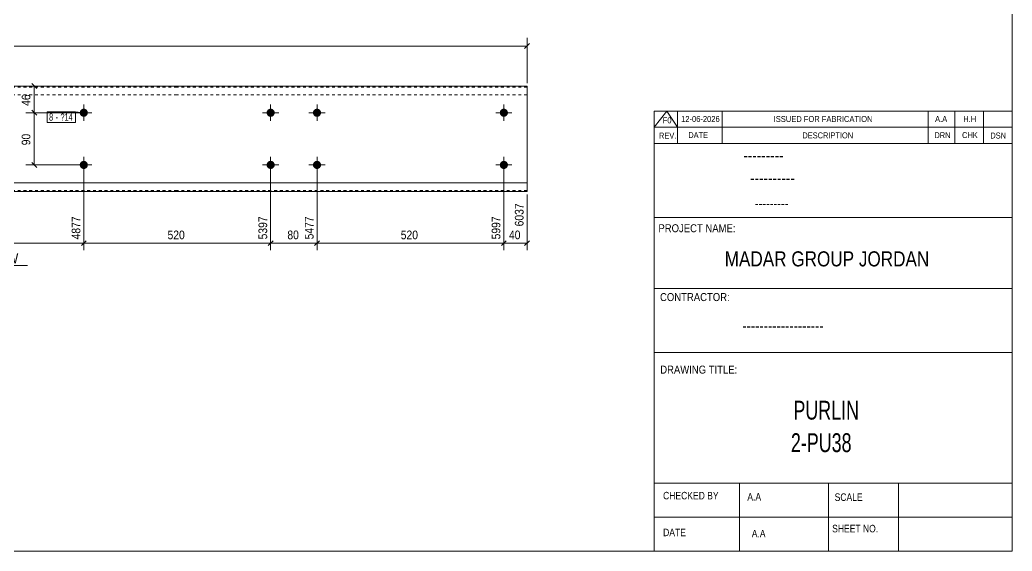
# Model space of a CAD drawing. Header units: millimetres. Extents: x 2 to 579, y 1 to 405.
# Drawn here: x 236.5 to 579, y 5 to 188.3 of the extents above; entities that cross this region are included whole.
import ezdxf

# ---------------------------------------------------------------- set-up
doc = ezdxf.new("R2010")
doc.units = ezdxf.units.MM
doc.linetypes.add('XKITLINE00', pattern=[0])
doc.linetypes.add('XKITLINE01', pattern=[4, 1, -1, 1, -1])
for name, color, linetype, lineweight in [('Bolt', 3, 'Continuous', 0), ('BoltMark', 7, 'Continuous', 0), ('Dimensions', 7, 'Continuous', 0), ('DrawingSheet', 5, 'Continuous', 0), ('OtherObjectType', 7, 'Continuous', 0), ('Part', 2, 'Continuous', 0)]:
    doc.layers.add(name, color=color, linetype=linetype, lineweight=lineweight)
doc.styles.add('@ARIAL_UNICODE_MS_BOLD', font='ARIAL.TTF')
doc.styles.add('ARIAL', font='ARIAL.TTF')
doc.styles.add('ARIAL_NARROW', font='ARIALN.TTF')
doc.styles.add('COMIC_SANS_MS_BOLD', font='COMICBD.TTF')
doc.styles.add('SWIS721_EX_BT', font='ARIAL.TTF')
doc.styles.add('SWISSE', font='ARIAL.TTF')

# ---------------------------------------------------------------- blocks, each defined once
blk = doc.blocks.new('*A4')
at = {"layer": 'Bolt'}
for points in [[(324.49, 156.2), (324.48, 156.17), (324.48, 156.13), (324.48, 156.1), (324.48, 156.06), (324.47, 156.03), (324.47, 156), (324.46, 155.96), (324.45, 155.93), (324.44, 155.9), (324.44, 155.86), (324.43, 155.83), (324.42, 155.8), (324.4, 155.76), (324.39, 155.73), (324.38, 155.7), (324.37, 155.67), (324.35, 155.64), (324.34, 155.61), (324.32, 155.58), (324.3, 155.55), (324.29, 155.52), (324.27, 155.49), (324.25, 155.46), (324.23, 155.43), (324.21, 155.4), (324.19, 155.37), (324.17, 155.35), (324.15, 155.32), (324.12, 155.3), (324.1, 155.27), (324.08, 155.25), (324.05, 155.22), (324.03, 155.2), (324, 155.18), (323.97, 155.15), (323.95, 155.13), (323.92, 155.11), (323.89, 155.09), (323.86, 155.07), (323.84, 155.05), (323.81, 155.03), (323.78, 155.02), (323.75, 155), (323.72, 154.99), (323.68, 154.97), (323.65, 154.96), (323.62, 154.94), (323.59, 154.93), (323.56, 154.92), (323.53, 154.91), (323.49, 154.9), (323.46, 154.89), (323.43, 154.88), (323.39, 154.87), (323.36, 154.86), (323.33, 154.86), (323.29, 154.85), (323.26, 154.85), (323.22, 154.84), (323.19, 154.84), (323.15, 154.84), (323.12, 154.84), (323.09, 154.84), (323.05, 154.84), (323.02, 154.84), (322.98, 154.84), (322.95, 154.84), (322.91, 154.85), (322.88, 154.85), (322.85, 154.86), (322.81, 154.86), (322.78, 154.87), (322.75, 154.88), (322.71, 154.89), (322.68, 154.9), (322.65, 154.91), (322.61, 154.92), (322.58, 154.93), (322.55, 154.94), (322.52, 154.96), (322.49, 154.97), (322.46, 154.99), (322.43, 155), (322.4, 155.02), (322.37, 155.03), (322.34, 155.05), (322.31, 155.07), (322.28, 155.09), (322.25, 155.11), (322.22, 155.13), (322.2, 155.15), (322.17, 155.18), (322.15, 155.2), (322.12, 155.22), (322.1, 155.25), (322.07, 155.27), (322.05, 155.3), (322.03, 155.32), (322, 155.35), (321.98, 155.37), (321.96, 155.4), (321.94, 155.43), (321.92, 155.46), (321.9, 155.49), (321.89, 155.52), (321.87, 155.55), (321.85, 155.58), (321.84, 155.61), (321.82, 155.64), (321.81, 155.67), (321.79, 155.7), (321.78, 155.73), (321.77, 155.76), (321.76, 155.8), (321.75, 155.83), (321.74, 155.86), (321.73, 155.9), (321.72, 155.93), (321.71, 155.96), (321.71, 156), (321.7, 156.03), (321.7, 156.06), (321.69, 156.1), (321.69, 156.13), (321.69, 156.17), (321.69, 156.2), (321.69, 156.24), (321.69, 156.27), (321.69, 156.3), (321.69, 156.34), (321.69, 156.37), (321.7, 156.41), (321.7, 156.44), (321.71, 156.48), (321.71, 156.51), (321.72, 156.54), (321.73, 156.58), (321.74, 156.61), (321.75, 156.64), (321.76, 156.67), (321.77, 156.71), (321.78, 156.74), (321.79, 156.77), (321.81, 156.8), (321.82, 156.83), (321.84, 156.87), (321.85, 156.9), (321.87, 156.93), (321.89, 156.96), (321.9, 156.98), (321.92, 157.01), (321.94, 157.04), (321.96, 157.07), (321.98, 157.1), (322, 157.12), (322.03, 157.15), (322.05, 157.18), (322.07, 157.2), (322.1, 157.23), (322.12, 157.25), (322.15, 157.27), (322.17, 157.3), (322.2, 157.32), (322.22, 157.34), (322.25, 157.36), (322.28, 157.38), (322.31, 157.4), (322.34, 157.42), (322.37, 157.44), (322.4, 157.45), (322.43, 157.47), (322.46, 157.49), (322.49, 157.5), (322.52, 157.52), (322.55, 157.53), (322.58, 157.54), (322.61, 157.55), (322.65, 157.57), (322.68, 157.58), (322.71, 157.59), (322.75, 157.59), (322.78, 157.6), (322.81, 157.61), (322.85, 157.62), (322.88, 157.62), (322.91, 157.63), (322.95, 157.63), (322.98, 157.63), (323.02, 157.63), (323.05, 157.64), (323.09, 157.64), (323.12, 157.64), (323.15, 157.63), (323.19, 157.63), (323.22, 157.63), (323.26, 157.63), (323.29, 157.62), (323.33, 157.62), (323.36, 157.61), (323.39, 157.6), (323.43, 157.59), (323.46, 157.59), (323.49, 157.58), (323.53, 157.57), (323.56, 157.55), (323.59, 157.54), (323.62, 157.53), (323.65, 157.52), (323.68, 157.5), (323.72, 157.49), (323.75, 157.47), (323.78, 157.45), (323.81, 157.44), (323.84, 157.42), (323.86, 157.4), (323.89, 157.38), (323.92, 157.36), (323.95, 157.34), (323.97, 157.32), (324, 157.3), (324.03, 157.27), (324.05, 157.25), (324.08, 157.23), (324.1, 157.2), (324.12, 157.18), (324.15, 157.15), (324.17, 157.12), (324.19, 157.1), (324.21, 157.07), (324.23, 157.04), (324.25, 157.01), (324.27, 156.98), (324.29, 156.96), (324.3, 156.93), (324.32, 156.9), (324.34, 156.87), (324.35, 156.83), (324.37, 156.8), (324.38, 156.77), (324.39, 156.74), (324.4, 156.71), (324.42, 156.67), (324.43, 156.64), (324.44, 156.61), (324.44, 156.58), (324.45, 156.54), (324.46, 156.51), (324.47, 156.48), (324.47, 156.44), (324.48, 156.41), (324.48, 156.37), (324.48, 156.34), (324.48, 156.3), (324.49, 156.27), (324.49, 156.24)], [(340.49, 156.2), (340.48, 156.17), (340.48, 156.13), (340.48, 156.1), (340.48, 156.06), (340.47, 156.03), (340.47, 156), (340.46, 155.96), (340.45, 155.93), (340.44, 155.9), (340.44, 155.86), (340.43, 155.83), (340.42, 155.8), (340.4, 155.76), (340.39, 155.73), (340.38, 155.7), (340.37, 155.67), (340.35, 155.64), (340.34, 155.61), (340.32, 155.58), (340.3, 155.55), (340.29, 155.52), (340.27, 155.49), (340.25, 155.46), (340.23, 155.43), (340.21, 155.4), (340.19, 155.37), (340.17, 155.35), (340.15, 155.32), (340.12, 155.3), (340.1, 155.27), (340.08, 155.25), (340.05, 155.22), (340.03, 155.2), (340, 155.18), (339.97, 155.15), (339.95, 155.13), (339.92, 155.11), (339.89, 155.09), (339.86, 155.07), (339.84, 155.05), (339.81, 155.03), (339.78, 155.02), (339.75, 155), (339.72, 154.99), (339.68, 154.97), (339.65, 154.96), (339.62, 154.94), (339.59, 154.93), (339.56, 154.92), (339.53, 154.91), (339.49, 154.9), (339.46, 154.89), (339.43, 154.88), (339.39, 154.87), (339.36, 154.86), (339.33, 154.86), (339.29, 154.85), (339.26, 154.85), (339.22, 154.84), (339.19, 154.84), (339.15, 154.84), (339.12, 154.84), (339.09, 154.84), (339.05, 154.84), (339.02, 154.84), (338.98, 154.84), (338.95, 154.84), (338.91, 154.85), (338.88, 154.85), (338.85, 154.86), (338.81, 154.86), (338.78, 154.87), (338.75, 154.88), (338.71, 154.89), (338.68, 154.9), (338.65, 154.91), (338.61, 154.92), (338.58, 154.93), (338.55, 154.94), (338.52, 154.96), (338.49, 154.97), (338.46, 154.99), (338.43, 155), (338.4, 155.02), (338.37, 155.03), (338.34, 155.05), (338.31, 155.07), (338.28, 155.09), (338.25, 155.11), (338.22, 155.13), (338.2, 155.15), (338.17, 155.18), (338.15, 155.2), (338.12, 155.22), (338.1, 155.25), (338.07, 155.27), (338.05, 155.3), (338.03, 155.32), (338, 155.35), (337.98, 155.37), (337.96, 155.4), (337.94, 155.43), (337.92, 155.46), (337.9, 155.49), (337.89, 155.52), (337.87, 155.55), (337.85, 155.58), (337.84, 155.61), (337.82, 155.64), (337.81, 155.67), (337.79, 155.7), (337.78, 155.73), (337.77, 155.76), (337.76, 155.8), (337.75, 155.83), (337.74, 155.86), (337.73, 155.9), (337.72, 155.93), (337.71, 155.96), (337.71, 156), (337.7, 156.03), (337.7, 156.06), (337.69, 156.1), (337.69, 156.13), (337.69, 156.17), (337.69, 156.2), (337.69, 156.24), (337.69, 156.27), (337.69, 156.3), (337.69, 156.34), (337.69, 156.37), (337.7, 156.41), (337.7, 156.44), (337.71, 156.48), (337.71, 156.51), (337.72, 156.54), (337.73, 156.58), (337.74, 156.61), (337.75, 156.64), (337.76, 156.67), (337.77, 156.71), (337.78, 156.74), (337.79, 156.77), (337.81, 156.8), (337.82, 156.83), (337.84, 156.87), (337.85, 156.9), (337.87, 156.93), (337.89, 156.96), (337.9, 156.98), (337.92, 157.01), (337.94, 157.04), (337.96, 157.07), (337.98, 157.1), (338, 157.12), (338.03, 157.15), (338.05, 157.18), (338.07, 157.2), (338.1, 157.23), (338.12, 157.25), (338.15, 157.27), (338.17, 157.3), (338.2, 157.32), (338.22, 157.34), (338.25, 157.36), (338.28, 157.38), (338.31, 157.4), (338.34, 157.42), (338.37, 157.44), (338.4, 157.45), (338.43, 157.47), (338.46, 157.49), (338.49, 157.5), (338.52, 157.52), (338.55, 157.53), (338.58, 157.54), (338.61, 157.55), (338.65, 157.57), (338.68, 157.58), (338.71, 157.59), (338.75, 157.59), (338.78, 157.6), (338.81, 157.61), (338.85, 157.62), (338.88, 157.62), (338.91, 157.63), (338.95, 157.63), (338.98, 157.63), (339.02, 157.63), (339.05, 157.64), (339.09, 157.64), (339.12, 157.64), (339.15, 157.63), (339.19, 157.63), (339.22, 157.63), (339.26, 157.63), (339.29, 157.62), (339.33, 157.62), (339.36, 157.61), (339.39, 157.6), (339.43, 157.59), (339.46, 157.59), (339.49, 157.58), (339.53, 157.57), (339.56, 157.55), (339.59, 157.54), (339.62, 157.53), (339.65, 157.52), (339.68, 157.5), (339.72, 157.49), (339.75, 157.47), (339.78, 157.45), (339.81, 157.44), (339.84, 157.42), (339.86, 157.4), (339.89, 157.38), (339.92, 157.36), (339.95, 157.34), (339.97, 157.32), (340, 157.3), (340.03, 157.27), (340.05, 157.25), (340.08, 157.23), (340.1, 157.2), (340.12, 157.18), (340.15, 157.15), (340.17, 157.12), (340.19, 157.1), (340.21, 157.07), (340.23, 157.04), (340.25, 157.01), (340.27, 156.98), (340.29, 156.96), (340.3, 156.93), (340.32, 156.9), (340.34, 156.87), (340.35, 156.83), (340.37, 156.8), (340.38, 156.77), (340.39, 156.74), (340.4, 156.71), (340.42, 156.67), (340.43, 156.64), (340.44, 156.61), (340.44, 156.58), (340.45, 156.54), (340.46, 156.51), (340.47, 156.48), (340.47, 156.44), (340.48, 156.41), (340.48, 156.37), (340.48, 156.34), (340.48, 156.3), (340.49, 156.27), (340.49, 156.24)], [(324.49, 138.2), (324.48, 138.17), (324.48, 138.13), (324.48, 138.1), (324.48, 138.06), (324.47, 138.03), (324.47, 138), (324.46, 137.96), (324.45, 137.93), (324.44, 137.9), (324.44, 137.86), (324.43, 137.83), (324.42, 137.8), (324.4, 137.76), (324.39, 137.73), (324.38, 137.7), (324.37, 137.67), (324.35, 137.64), (324.34, 137.61), (324.32, 137.58), (324.3, 137.55), (324.29, 137.52), (324.27, 137.49), (324.25, 137.46), (324.23, 137.43), (324.21, 137.4), (324.19, 137.37), (324.17, 137.35), (324.15, 137.32), (324.12, 137.3), (324.1, 137.27), (324.08, 137.25), (324.05, 137.22), (324.03, 137.2), (324, 137.18), (323.97, 137.15), (323.95, 137.13), (323.92, 137.11), (323.89, 137.09), (323.86, 137.07), (323.84, 137.05), (323.81, 137.03), (323.78, 137.02), (323.75, 137), (323.72, 136.99), (323.68, 136.97), (323.65, 136.96), (323.62, 136.94), (323.59, 136.93), (323.56, 136.92), (323.53, 136.91), (323.49, 136.9), (323.46, 136.89), (323.43, 136.88), (323.39, 136.87), (323.36, 136.86), (323.33, 136.86), (323.29, 136.85), (323.26, 136.85), (323.22, 136.84), (323.19, 136.84), (323.15, 136.84), (323.12, 136.84), (323.09, 136.84), (323.05, 136.84), (323.02, 136.84), (322.98, 136.84), (322.95, 136.84), (322.91, 136.85), (322.88, 136.85), (322.85, 136.86), (322.81, 136.86), (322.78, 136.87), (322.75, 136.88), (322.71, 136.89), (322.68, 136.9), (322.65, 136.91), (322.61, 136.92), (322.58, 136.93), (322.55, 136.94), (322.52, 136.96), (322.49, 136.97), (322.46, 136.99), (322.43, 137), (322.4, 137.02), (322.37, 137.03), (322.34, 137.05), (322.31, 137.07), (322.28, 137.09), (322.25, 137.11), (322.22, 137.13), (322.2, 137.15), (322.17, 137.18), (322.15, 137.2), (322.12, 137.22), (322.1, 137.25), (322.07, 137.27), (322.05, 137.3), (322.03, 137.32), (322, 137.35), (321.98, 137.37), (321.96, 137.4), (321.94, 137.43), (321.92, 137.46), (321.9, 137.49), (321.89, 137.52), (321.87, 137.55), (321.85, 137.58), (321.84, 137.61), (321.82, 137.64), (321.81, 137.67), (321.79, 137.7), (321.78, 137.73), (321.77, 137.76), (321.76, 137.8), (321.75, 137.83), (321.74, 137.86), (321.73, 137.9), (321.72, 137.93), (321.71, 137.96), (321.71, 138), (321.7, 138.03), (321.7, 138.06), (321.69, 138.1), (321.69, 138.13), (321.69, 138.17), (321.69, 138.2), (321.69, 138.24), (321.69, 138.27), (321.69, 138.3), (321.69, 138.34), (321.69, 138.37), (321.7, 138.41), (321.7, 138.44), (321.71, 138.48), (321.71, 138.51), (321.72, 138.54), (321.73, 138.58), (321.74, 138.61), (321.75, 138.64), (321.76, 138.67), (321.77, 138.71), (321.78, 138.74), (321.79, 138.77), (321.81, 138.8), (321.82, 138.83), (321.84, 138.87), (321.85, 138.9), (321.87, 138.93), (321.89, 138.96), (321.9, 138.98), (321.92, 139.01), (321.94, 139.04), (321.96, 139.07), (321.98, 139.1), (322, 139.12), (322.03, 139.15), (322.05, 139.18), (322.07, 139.2), (322.1, 139.23), (322.12, 139.25), (322.15, 139.27), (322.17, 139.3), (322.2, 139.32), (322.22, 139.34), (322.25, 139.36), (322.28, 139.38), (322.31, 139.4), (322.34, 139.42), (322.37, 139.44), (322.4, 139.45), (322.43, 139.47), (322.46, 139.49), (322.49, 139.5), (322.52, 139.52), (322.55, 139.53), (322.58, 139.54), (322.61, 139.55), (322.65, 139.57), (322.68, 139.58), (322.71, 139.59), (322.75, 139.59), (322.78, 139.6), (322.81, 139.61), (322.85, 139.62), (322.88, 139.62), (322.91, 139.63), (322.95, 139.63), (322.98, 139.63), (323.02, 139.63), (323.05, 139.64), (323.09, 139.64), (323.12, 139.64), (323.15, 139.63), (323.19, 139.63), (323.22, 139.63), (323.26, 139.63), (323.29, 139.62), (323.33, 139.62), (323.36, 139.61), (323.39, 139.6), (323.43, 139.59), (323.46, 139.59), (323.49, 139.58), (323.53, 139.57), (323.56, 139.55), (323.59, 139.54), (323.62, 139.53), (323.65, 139.52), (323.68, 139.5), (323.72, 139.49), (323.75, 139.47), (323.78, 139.45), (323.81, 139.44), (323.84, 139.42), (323.86, 139.4), (323.89, 139.38), (323.92, 139.36), (323.95, 139.34), (323.97, 139.32), (324, 139.3), (324.03, 139.27), (324.05, 139.25), (324.08, 139.23), (324.1, 139.2), (324.12, 139.18), (324.15, 139.15), (324.17, 139.12), (324.19, 139.1), (324.21, 139.07), (324.23, 139.04), (324.25, 139.01), (324.27, 138.98), (324.29, 138.96), (324.3, 138.93), (324.32, 138.9), (324.34, 138.87), (324.35, 138.83), (324.37, 138.8), (324.38, 138.77), (324.39, 138.74), (324.4, 138.71), (324.42, 138.67), (324.43, 138.64), (324.44, 138.61), (324.44, 138.58), (324.45, 138.54), (324.46, 138.51), (324.47, 138.48), (324.47, 138.44), (324.48, 138.41), (324.48, 138.37), (324.48, 138.34), (324.48, 138.3), (324.49, 138.27), (324.49, 138.24)], [(340.49, 138.2), (340.48, 138.17), (340.48, 138.13), (340.48, 138.1), (340.48, 138.06), (340.47, 138.03), (340.47, 138), (340.46, 137.96), (340.45, 137.93), (340.44, 137.9), (340.44, 137.86), (340.43, 137.83), (340.42, 137.8), (340.4, 137.76), (340.39, 137.73), (340.38, 137.7), (340.37, 137.67), (340.35, 137.64), (340.34, 137.61), (340.32, 137.58), (340.3, 137.55), (340.29, 137.52), (340.27, 137.49), (340.25, 137.46), (340.23, 137.43), (340.21, 137.4), (340.19, 137.37), (340.17, 137.35), (340.15, 137.32), (340.12, 137.3), (340.1, 137.27), (340.08, 137.25), (340.05, 137.22), (340.03, 137.2), (340, 137.18), (339.97, 137.15), (339.95, 137.13), (339.92, 137.11), (339.89, 137.09), (339.86, 137.07), (339.84, 137.05), (339.81, 137.03), (339.78, 137.02), (339.75, 137), (339.72, 136.99), (339.68, 136.97), (339.65, 136.96), (339.62, 136.94), (339.59, 136.93), (339.56, 136.92), (339.53, 136.91), (339.49, 136.9), (339.46, 136.89), (339.43, 136.88), (339.39, 136.87), (339.36, 136.86), (339.33, 136.86), (339.29, 136.85), (339.26, 136.85), (339.22, 136.84), (339.19, 136.84), (339.15, 136.84), (339.12, 136.84), (339.09, 136.84), (339.05, 136.84), (339.02, 136.84), (338.98, 136.84), (338.95, 136.84), (338.91, 136.85), (338.88, 136.85), (338.85, 136.86), (338.81, 136.86), (338.78, 136.87), (338.75, 136.88), (338.71, 136.89), (338.68, 136.9), (338.65, 136.91), (338.61, 136.92), (338.58, 136.93), (338.55, 136.94), (338.52, 136.96), (338.49, 136.97), (338.46, 136.99), (338.43, 137), (338.4, 137.02), (338.37, 137.03), (338.34, 137.05), (338.31, 137.07), (338.28, 137.09), (338.25, 137.11), (338.22, 137.13), (338.2, 137.15), (338.17, 137.18), (338.15, 137.2), (338.12, 137.22), (338.1, 137.25), (338.07, 137.27), (338.05, 137.3), (338.03, 137.32), (338, 137.35), (337.98, 137.37), (337.96, 137.4), (337.94, 137.43), (337.92, 137.46), (337.9, 137.49), (337.89, 137.52), (337.87, 137.55), (337.85, 137.58), (337.84, 137.61), (337.82, 137.64), (337.81, 137.67), (337.79, 137.7), (337.78, 137.73), (337.77, 137.76), (337.76, 137.8), (337.75, 137.83), (337.74, 137.86), (337.73, 137.9), (337.72, 137.93), (337.71, 137.96), (337.71, 138), (337.7, 138.03), (337.7, 138.06), (337.69, 138.1), (337.69, 138.13), (337.69, 138.17), (337.69, 138.2), (337.69, 138.24), (337.69, 138.27), (337.69, 138.3), (337.69, 138.34), (337.69, 138.37), (337.7, 138.41), (337.7, 138.44), (337.71, 138.48), (337.71, 138.51), (337.72, 138.54), (337.73, 138.58), (337.74, 138.61), (337.75, 138.64), (337.76, 138.67), (337.77, 138.71), (337.78, 138.74), (337.79, 138.77), (337.81, 138.8), (337.82, 138.83), (337.84, 138.87), (337.85, 138.9), (337.87, 138.93), (337.89, 138.96), (337.9, 138.98), (337.92, 139.01), (337.94, 139.04), (337.96, 139.07), (337.98, 139.1), (338, 139.12), (338.03, 139.15), (338.05, 139.18), (338.07, 139.2), (338.1, 139.23), (338.12, 139.25), (338.15, 139.27), (338.17, 139.3), (338.2, 139.32), (338.22, 139.34), (338.25, 139.36), (338.28, 139.38), (338.31, 139.4), (338.34, 139.42), (338.37, 139.44), (338.4, 139.45), (338.43, 139.47), (338.46, 139.49), (338.49, 139.5), (338.52, 139.52), (338.55, 139.53), (338.58, 139.54), (338.61, 139.55), (338.65, 139.57), (338.68, 139.58), (338.71, 139.59), (338.75, 139.59), (338.78, 139.6), (338.81, 139.61), (338.85, 139.62), (338.88, 139.62), (338.91, 139.63), (338.95, 139.63), (338.98, 139.63), (339.02, 139.63), (339.05, 139.64), (339.09, 139.64), (339.12, 139.64), (339.15, 139.63), (339.19, 139.63), (339.22, 139.63), (339.26, 139.63), (339.29, 139.62), (339.33, 139.62), (339.36, 139.61), (339.39, 139.6), (339.43, 139.59), (339.46, 139.59), (339.49, 139.58), (339.53, 139.57), (339.56, 139.55), (339.59, 139.54), (339.62, 139.53), (339.65, 139.52), (339.68, 139.5), (339.72, 139.49), (339.75, 139.47), (339.78, 139.45), (339.81, 139.44), (339.84, 139.42), (339.86, 139.4), (339.89, 139.38), (339.92, 139.36), (339.95, 139.34), (339.97, 139.32), (340, 139.3), (340.03, 139.27), (340.05, 139.25), (340.08, 139.23), (340.1, 139.2), (340.12, 139.18), (340.15, 139.15), (340.17, 139.12), (340.19, 139.1), (340.21, 139.07), (340.23, 139.04), (340.25, 139.01), (340.27, 138.98), (340.29, 138.96), (340.3, 138.93), (340.32, 138.9), (340.34, 138.87), (340.35, 138.83), (340.37, 138.8), (340.38, 138.77), (340.39, 138.74), (340.4, 138.71), (340.42, 138.67), (340.43, 138.64), (340.44, 138.61), (340.44, 138.58), (340.45, 138.54), (340.46, 138.51), (340.47, 138.48), (340.47, 138.44), (340.48, 138.41), (340.48, 138.37), (340.48, 138.34), (340.48, 138.3), (340.49, 138.27), (340.49, 138.24)]]:
    blk.add_hatch(color=3, dxfattribs=at).paths.add_polyline_path(points, flags=17)
at = {"layer": 'Bolt', "color": 3, "linetype": 'XKITLINE00', "lineweight": 0}
for p, q in [((323.09, 159.04), (323.09, 153.44)), ((339.09, 159.04), (339.09, 153.44)), ((325.89, 156.24), (320.29, 156.24)), ((341.89, 156.24), (336.29, 156.24)), ((323.09, 141.04), (323.09, 135.44)), ((339.09, 141.04), (339.09, 135.44)), ((325.89, 138.24), (320.29, 138.24)), ((341.89, 138.24), (336.29, 138.24))]:
    blk.add_line(p, q, dxfattribs=at)
blk = doc.blocks.new('*A5')
at = {"layer": 'Bolt'}
for points in [[(260, 156.2), (260, 156.17), (259.99, 156.13), (259.99, 156.1), (259.99, 156.06), (259.98, 156.03), (259.98, 156), (259.97, 155.96), (259.96, 155.93), (259.96, 155.9), (259.95, 155.86), (259.94, 155.83), (259.93, 155.8), (259.92, 155.76), (259.9, 155.73), (259.89, 155.7), (259.88, 155.67), (259.86, 155.64), (259.85, 155.61), (259.83, 155.58), (259.82, 155.55), (259.8, 155.52), (259.78, 155.49), (259.76, 155.46), (259.74, 155.43), (259.72, 155.4), (259.7, 155.37), (259.68, 155.35), (259.66, 155.32), (259.64, 155.3), (259.61, 155.27), (259.59, 155.25), (259.56, 155.22), (259.54, 155.2), (259.51, 155.18), (259.49, 155.15), (259.46, 155.13), (259.43, 155.11), (259.4, 155.09), (259.38, 155.07), (259.35, 155.05), (259.32, 155.03), (259.29, 155.02), (259.26, 155), (259.23, 154.99), (259.2, 154.97), (259.17, 154.96), (259.13, 154.94), (259.1, 154.93), (259.07, 154.92), (259.04, 154.91), (259, 154.9), (258.97, 154.89), (258.94, 154.88), (258.91, 154.87), (258.87, 154.86), (258.84, 154.86), (258.8, 154.85), (258.77, 154.85), (258.74, 154.84), (258.7, 154.84), (258.67, 154.84), (258.63, 154.84), (258.6, 154.84), (258.56, 154.84), (258.53, 154.84), (258.5, 154.84), (258.46, 154.84), (258.43, 154.85), (258.39, 154.85), (258.36, 154.86), (258.33, 154.86), (258.29, 154.87), (258.26, 154.88), (258.22, 154.89), (258.19, 154.9), (258.16, 154.91), (258.13, 154.92), (258.09, 154.93), (258.06, 154.94), (258.03, 154.96), (258, 154.97), (257.97, 154.99), (257.94, 155), (257.91, 155.02), (257.88, 155.03), (257.85, 155.05), (257.82, 155.07), (257.79, 155.09), (257.76, 155.11), (257.74, 155.13), (257.71, 155.15), (257.68, 155.18), (257.66, 155.2), (257.63, 155.22), (257.61, 155.25), (257.58, 155.27), (257.56, 155.3), (257.54, 155.32), (257.52, 155.35), (257.49, 155.37), (257.47, 155.4), (257.45, 155.43), (257.43, 155.46), (257.42, 155.49), (257.4, 155.52), (257.38, 155.55), (257.36, 155.58), (257.35, 155.61), (257.33, 155.64), (257.32, 155.67), (257.3, 155.7), (257.29, 155.73), (257.28, 155.76), (257.27, 155.8), (257.26, 155.83), (257.25, 155.86), (257.24, 155.9), (257.23, 155.93), (257.23, 155.96), (257.22, 156), (257.21, 156.03), (257.21, 156.06), (257.21, 156.1), (257.2, 156.13), (257.2, 156.17), (257.2, 156.2), (257.2, 156.24), (257.2, 156.27), (257.2, 156.3), (257.2, 156.34), (257.21, 156.37), (257.21, 156.41), (257.21, 156.44), (257.22, 156.48), (257.23, 156.51), (257.23, 156.54), (257.24, 156.58), (257.25, 156.61), (257.26, 156.64), (257.27, 156.67), (257.28, 156.71), (257.29, 156.74), (257.3, 156.77), (257.32, 156.8), (257.33, 156.83), (257.35, 156.87), (257.36, 156.9), (257.38, 156.93), (257.4, 156.96), (257.42, 156.98), (257.43, 157.01), (257.45, 157.04), (257.47, 157.07), (257.49, 157.1), (257.52, 157.12), (257.54, 157.15), (257.56, 157.18), (257.58, 157.2), (257.61, 157.23), (257.63, 157.25), (257.66, 157.27), (257.68, 157.3), (257.71, 157.32), (257.74, 157.34), (257.76, 157.36), (257.79, 157.38), (257.82, 157.4), (257.85, 157.42), (257.88, 157.44), (257.91, 157.45), (257.94, 157.47), (257.97, 157.49), (258, 157.5), (258.03, 157.52), (258.06, 157.53), (258.09, 157.54), (258.13, 157.55), (258.16, 157.57), (258.19, 157.58), (258.22, 157.59), (258.26, 157.59), (258.29, 157.6), (258.33, 157.61), (258.36, 157.62), (258.39, 157.62), (258.43, 157.63), (258.46, 157.63), (258.5, 157.63), (258.53, 157.63), (258.56, 157.64), (258.6, 157.64), (258.63, 157.64), (258.67, 157.63), (258.7, 157.63), (258.74, 157.63), (258.77, 157.63), (258.8, 157.62), (258.84, 157.62), (258.87, 157.61), (258.91, 157.6), (258.94, 157.59), (258.97, 157.59), (259, 157.58), (259.04, 157.57), (259.07, 157.55), (259.1, 157.54), (259.13, 157.53), (259.17, 157.52), (259.2, 157.5), (259.23, 157.49), (259.26, 157.47), (259.29, 157.45), (259.32, 157.44), (259.35, 157.42), (259.38, 157.4), (259.4, 157.38), (259.43, 157.36), (259.46, 157.34), (259.49, 157.32), (259.51, 157.3), (259.54, 157.27), (259.56, 157.25), (259.59, 157.23), (259.61, 157.2), (259.64, 157.18), (259.66, 157.15), (259.68, 157.12), (259.7, 157.1), (259.72, 157.07), (259.74, 157.04), (259.76, 157.01), (259.78, 156.98), (259.8, 156.96), (259.82, 156.93), (259.83, 156.9), (259.85, 156.87), (259.86, 156.83), (259.88, 156.8), (259.89, 156.77), (259.9, 156.74), (259.92, 156.71), (259.93, 156.67), (259.94, 156.64), (259.95, 156.61), (259.96, 156.58), (259.96, 156.54), (259.97, 156.51), (259.98, 156.48), (259.98, 156.44), (259.99, 156.41), (259.99, 156.37), (259.99, 156.34), (260, 156.3), (260, 156.27), (260, 156.24)], [(404.97, 156.2), (404.97, 156.17), (404.97, 156.13), (404.97, 156.1), (404.96, 156.06), (404.96, 156.03), (404.95, 156), (404.95, 155.96), (404.94, 155.93), (404.93, 155.9), (404.92, 155.86), (404.91, 155.83), (404.9, 155.8), (404.89, 155.76), (404.88, 155.73), (404.87, 155.7), (404.85, 155.67), (404.84, 155.64), (404.82, 155.61), (404.81, 155.58), (404.79, 155.55), (404.77, 155.52), (404.76, 155.49), (404.74, 155.46), (404.72, 155.43), (404.7, 155.4), (404.68, 155.37), (404.66, 155.35), (404.63, 155.32), (404.61, 155.3), (404.59, 155.27), (404.56, 155.25), (404.54, 155.22), (404.51, 155.2), (404.49, 155.18), (404.46, 155.15), (404.44, 155.13), (404.41, 155.11), (404.38, 155.09), (404.35, 155.07), (404.32, 155.05), (404.29, 155.03), (404.26, 155.02), (404.23, 155), (404.2, 154.99), (404.17, 154.97), (404.14, 154.96), (404.11, 154.94), (404.08, 154.93), (404.05, 154.92), (404.01, 154.91), (403.98, 154.9), (403.95, 154.89), (403.91, 154.88), (403.88, 154.87), (403.85, 154.86), (403.81, 154.86), (403.78, 154.85), (403.75, 154.85), (403.71, 154.84), (403.68, 154.84), (403.64, 154.84), (403.61, 154.84), (403.57, 154.84), (403.54, 154.84), (403.51, 154.84), (403.47, 154.84), (403.44, 154.84), (403.4, 154.85), (403.37, 154.85), (403.33, 154.86), (403.3, 154.86), (403.27, 154.87), (403.23, 154.88), (403.2, 154.89), (403.17, 154.9), (403.13, 154.91), (403.1, 154.92), (403.07, 154.93), (403.04, 154.94), (403.01, 154.96), (402.98, 154.97), (402.94, 154.99), (402.91, 155), (402.88, 155.02), (402.85, 155.03), (402.83, 155.05), (402.8, 155.07), (402.77, 155.09), (402.74, 155.11), (402.71, 155.13), (402.69, 155.15), (402.66, 155.18), (402.63, 155.2), (402.61, 155.22), (402.58, 155.25), (402.56, 155.27), (402.54, 155.3), (402.51, 155.32), (402.49, 155.35), (402.47, 155.37), (402.45, 155.4), (402.43, 155.43), (402.41, 155.46), (402.39, 155.49), (402.37, 155.52), (402.36, 155.55), (402.34, 155.58), (402.32, 155.61), (402.31, 155.64), (402.29, 155.67), (402.28, 155.7), (402.27, 155.73), (402.26, 155.76), (402.24, 155.8), (402.23, 155.83), (402.22, 155.86), (402.22, 155.9), (402.21, 155.93), (402.2, 155.96), (402.19, 156), (402.19, 156.03), (402.18, 156.06), (402.18, 156.1), (402.18, 156.13), (402.18, 156.17), (402.17, 156.2), (402.17, 156.24), (402.17, 156.27), (402.18, 156.3), (402.18, 156.34), (402.18, 156.37), (402.18, 156.41), (402.19, 156.44), (402.19, 156.48), (402.2, 156.51), (402.21, 156.54), (402.22, 156.58), (402.22, 156.61), (402.23, 156.64), (402.24, 156.67), (402.26, 156.71), (402.27, 156.74), (402.28, 156.77), (402.29, 156.8), (402.31, 156.83), (402.32, 156.87), (402.34, 156.9), (402.36, 156.93), (402.37, 156.96), (402.39, 156.98), (402.41, 157.01), (402.43, 157.04), (402.45, 157.07), (402.47, 157.1), (402.49, 157.12), (402.51, 157.15), (402.54, 157.18), (402.56, 157.2), (402.58, 157.23), (402.61, 157.25), (402.63, 157.27), (402.66, 157.3), (402.69, 157.32), (402.71, 157.34), (402.74, 157.36), (402.77, 157.38), (402.8, 157.4), (402.83, 157.42), (402.85, 157.44), (402.88, 157.45), (402.91, 157.47), (402.94, 157.49), (402.98, 157.5), (403.01, 157.52), (403.04, 157.53), (403.07, 157.54), (403.1, 157.55), (403.13, 157.57), (403.17, 157.58), (403.2, 157.59), (403.23, 157.59), (403.27, 157.6), (403.3, 157.61), (403.33, 157.62), (403.37, 157.62), (403.4, 157.63), (403.44, 157.63), (403.47, 157.63), (403.51, 157.63), (403.54, 157.64), (403.57, 157.64), (403.61, 157.64), (403.64, 157.63), (403.68, 157.63), (403.71, 157.63), (403.75, 157.63), (403.78, 157.62), (403.81, 157.62), (403.85, 157.61), (403.88, 157.6), (403.91, 157.59), (403.95, 157.59), (403.98, 157.58), (404.01, 157.57), (404.05, 157.55), (404.08, 157.54), (404.11, 157.53), (404.14, 157.52), (404.17, 157.5), (404.2, 157.49), (404.23, 157.47), (404.26, 157.45), (404.29, 157.44), (404.32, 157.42), (404.35, 157.4), (404.38, 157.38), (404.41, 157.36), (404.44, 157.34), (404.46, 157.32), (404.49, 157.3), (404.51, 157.27), (404.54, 157.25), (404.56, 157.23), (404.59, 157.2), (404.61, 157.18), (404.63, 157.15), (404.66, 157.12), (404.68, 157.1), (404.7, 157.07), (404.72, 157.04), (404.74, 157.01), (404.76, 156.98), (404.77, 156.96), (404.79, 156.93), (404.81, 156.9), (404.82, 156.87), (404.84, 156.83), (404.85, 156.8), (404.87, 156.77), (404.88, 156.74), (404.89, 156.71), (404.9, 156.67), (404.91, 156.64), (404.92, 156.61), (404.93, 156.58), (404.94, 156.54), (404.95, 156.51), (404.95, 156.48), (404.96, 156.44), (404.96, 156.41), (404.97, 156.37), (404.97, 156.34), (404.97, 156.3), (404.97, 156.27), (404.97, 156.24)], [(260, 138.2), (260, 138.17), (259.99, 138.13), (259.99, 138.1), (259.99, 138.06), (259.98, 138.03), (259.98, 138), (259.97, 137.96), (259.96, 137.93), (259.96, 137.9), (259.95, 137.86), (259.94, 137.83), (259.93, 137.8), (259.92, 137.76), (259.9, 137.73), (259.89, 137.7), (259.88, 137.67), (259.86, 137.64), (259.85, 137.61), (259.83, 137.58), (259.82, 137.55), (259.8, 137.52), (259.78, 137.49), (259.76, 137.46), (259.74, 137.43), (259.72, 137.4), (259.7, 137.37), (259.68, 137.35), (259.66, 137.32), (259.64, 137.3), (259.61, 137.27), (259.59, 137.25), (259.56, 137.22), (259.54, 137.2), (259.51, 137.18), (259.49, 137.15), (259.46, 137.13), (259.43, 137.11), (259.4, 137.09), (259.38, 137.07), (259.35, 137.05), (259.32, 137.03), (259.29, 137.02), (259.26, 137), (259.23, 136.99), (259.2, 136.97), (259.17, 136.96), (259.13, 136.94), (259.1, 136.93), (259.07, 136.92), (259.04, 136.91), (259, 136.9), (258.97, 136.89), (258.94, 136.88), (258.91, 136.87), (258.87, 136.86), (258.84, 136.86), (258.8, 136.85), (258.77, 136.85), (258.74, 136.84), (258.7, 136.84), (258.67, 136.84), (258.63, 136.84), (258.6, 136.84), (258.56, 136.84), (258.53, 136.84), (258.5, 136.84), (258.46, 136.84), (258.43, 136.85), (258.39, 136.85), (258.36, 136.86), (258.33, 136.86), (258.29, 136.87), (258.26, 136.88), (258.22, 136.89), (258.19, 136.9), (258.16, 136.91), (258.13, 136.92), (258.09, 136.93), (258.06, 136.94), (258.03, 136.96), (258, 136.97), (257.97, 136.99), (257.94, 137), (257.91, 137.02), (257.88, 137.03), (257.85, 137.05), (257.82, 137.07), (257.79, 137.09), (257.76, 137.11), (257.74, 137.13), (257.71, 137.15), (257.68, 137.18), (257.66, 137.2), (257.63, 137.22), (257.61, 137.25), (257.58, 137.27), (257.56, 137.3), (257.54, 137.32), (257.52, 137.35), (257.49, 137.37), (257.47, 137.4), (257.45, 137.43), (257.43, 137.46), (257.42, 137.49), (257.4, 137.52), (257.38, 137.55), (257.36, 137.58), (257.35, 137.61), (257.33, 137.64), (257.32, 137.67), (257.3, 137.7), (257.29, 137.73), (257.28, 137.76), (257.27, 137.8), (257.26, 137.83), (257.25, 137.86), (257.24, 137.9), (257.23, 137.93), (257.23, 137.96), (257.22, 138), (257.21, 138.03), (257.21, 138.06), (257.21, 138.1), (257.2, 138.13), (257.2, 138.17), (257.2, 138.2), (257.2, 138.24), (257.2, 138.27), (257.2, 138.3), (257.2, 138.34), (257.21, 138.37), (257.21, 138.41), (257.21, 138.44), (257.22, 138.48), (257.23, 138.51), (257.23, 138.54), (257.24, 138.58), (257.25, 138.61), (257.26, 138.64), (257.27, 138.67), (257.28, 138.71), (257.29, 138.74), (257.3, 138.77), (257.32, 138.8), (257.33, 138.83), (257.35, 138.87), (257.36, 138.9), (257.38, 138.93), (257.4, 138.96), (257.42, 138.98), (257.43, 139.01), (257.45, 139.04), (257.47, 139.07), (257.49, 139.1), (257.52, 139.12), (257.54, 139.15), (257.56, 139.18), (257.58, 139.2), (257.61, 139.23), (257.63, 139.25), (257.66, 139.27), (257.68, 139.3), (257.71, 139.32), (257.74, 139.34), (257.76, 139.36), (257.79, 139.38), (257.82, 139.4), (257.85, 139.42), (257.88, 139.44), (257.91, 139.45), (257.94, 139.47), (257.97, 139.49), (258, 139.5), (258.03, 139.52), (258.06, 139.53), (258.09, 139.54), (258.13, 139.55), (258.16, 139.57), (258.19, 139.58), (258.22, 139.59), (258.26, 139.59), (258.29, 139.6), (258.33, 139.61), (258.36, 139.62), (258.39, 139.62), (258.43, 139.63), (258.46, 139.63), (258.5, 139.63), (258.53, 139.63), (258.56, 139.64), (258.6, 139.64), (258.63, 139.64), (258.67, 139.63), (258.7, 139.63), (258.74, 139.63), (258.77, 139.63), (258.8, 139.62), (258.84, 139.62), (258.87, 139.61), (258.91, 139.6), (258.94, 139.59), (258.97, 139.59), (259, 139.58), (259.04, 139.57), (259.07, 139.55), (259.1, 139.54), (259.13, 139.53), (259.17, 139.52), (259.2, 139.5), (259.23, 139.49), (259.26, 139.47), (259.29, 139.45), (259.32, 139.44), (259.35, 139.42), (259.38, 139.4), (259.4, 139.38), (259.43, 139.36), (259.46, 139.34), (259.49, 139.32), (259.51, 139.3), (259.54, 139.27), (259.56, 139.25), (259.59, 139.23), (259.61, 139.2), (259.64, 139.18), (259.66, 139.15), (259.68, 139.12), (259.7, 139.1), (259.72, 139.07), (259.74, 139.04), (259.76, 139.01), (259.78, 138.98), (259.8, 138.96), (259.82, 138.93), (259.83, 138.9), (259.85, 138.87), (259.86, 138.83), (259.88, 138.8), (259.89, 138.77), (259.9, 138.74), (259.92, 138.71), (259.93, 138.67), (259.94, 138.64), (259.95, 138.61), (259.96, 138.58), (259.96, 138.54), (259.97, 138.51), (259.98, 138.48), (259.98, 138.44), (259.99, 138.41), (259.99, 138.37), (259.99, 138.34), (260, 138.3), (260, 138.27), (260, 138.24)], [(404.97, 138.2), (404.97, 138.17), (404.97, 138.13), (404.97, 138.1), (404.96, 138.06), (404.96, 138.03), (404.95, 138), (404.95, 137.96), (404.94, 137.93), (404.93, 137.9), (404.92, 137.86), (404.91, 137.83), (404.9, 137.8), (404.89, 137.76), (404.88, 137.73), (404.87, 137.7), (404.85, 137.67), (404.84, 137.64), (404.82, 137.61), (404.81, 137.58), (404.79, 137.55), (404.77, 137.52), (404.76, 137.49), (404.74, 137.46), (404.72, 137.43), (404.7, 137.4), (404.68, 137.37), (404.66, 137.35), (404.63, 137.32), (404.61, 137.3), (404.59, 137.27), (404.56, 137.25), (404.54, 137.22), (404.51, 137.2), (404.49, 137.18), (404.46, 137.15), (404.44, 137.13), (404.41, 137.11), (404.38, 137.09), (404.35, 137.07), (404.32, 137.05), (404.29, 137.03), (404.26, 137.02), (404.23, 137), (404.2, 136.99), (404.17, 136.97), (404.14, 136.96), (404.11, 136.94), (404.08, 136.93), (404.05, 136.92), (404.01, 136.91), (403.98, 136.9), (403.95, 136.89), (403.91, 136.88), (403.88, 136.87), (403.85, 136.86), (403.81, 136.86), (403.78, 136.85), (403.75, 136.85), (403.71, 136.84), (403.68, 136.84), (403.64, 136.84), (403.61, 136.84), (403.57, 136.84), (403.54, 136.84), (403.51, 136.84), (403.47, 136.84), (403.44, 136.84), (403.4, 136.85), (403.37, 136.85), (403.33, 136.86), (403.3, 136.86), (403.27, 136.87), (403.23, 136.88), (403.2, 136.89), (403.17, 136.9), (403.13, 136.91), (403.1, 136.92), (403.07, 136.93), (403.04, 136.94), (403.01, 136.96), (402.98, 136.97), (402.94, 136.99), (402.91, 137), (402.88, 137.02), (402.85, 137.03), (402.83, 137.05), (402.8, 137.07), (402.77, 137.09), (402.74, 137.11), (402.71, 137.13), (402.69, 137.15), (402.66, 137.18), (402.63, 137.2), (402.61, 137.22), (402.58, 137.25), (402.56, 137.27), (402.54, 137.3), (402.51, 137.32), (402.49, 137.35), (402.47, 137.37), (402.45, 137.4), (402.43, 137.43), (402.41, 137.46), (402.39, 137.49), (402.37, 137.52), (402.36, 137.55), (402.34, 137.58), (402.32, 137.61), (402.31, 137.64), (402.29, 137.67), (402.28, 137.7), (402.27, 137.73), (402.26, 137.76), (402.24, 137.8), (402.23, 137.83), (402.22, 137.86), (402.22, 137.9), (402.21, 137.93), (402.2, 137.96), (402.19, 138), (402.19, 138.03), (402.18, 138.06), (402.18, 138.1), (402.18, 138.13), (402.18, 138.17), (402.17, 138.2), (402.17, 138.24), (402.17, 138.27), (402.18, 138.3), (402.18, 138.34), (402.18, 138.37), (402.18, 138.41), (402.19, 138.44), (402.19, 138.48), (402.2, 138.51), (402.21, 138.54), (402.22, 138.58), (402.22, 138.61), (402.23, 138.64), (402.24, 138.67), (402.26, 138.71), (402.27, 138.74), (402.28, 138.77), (402.29, 138.8), (402.31, 138.83), (402.32, 138.87), (402.34, 138.9), (402.36, 138.93), (402.37, 138.96), (402.39, 138.98), (402.41, 139.01), (402.43, 139.04), (402.45, 139.07), (402.47, 139.1), (402.49, 139.12), (402.51, 139.15), (402.54, 139.18), (402.56, 139.2), (402.58, 139.23), (402.61, 139.25), (402.63, 139.27), (402.66, 139.3), (402.69, 139.32), (402.71, 139.34), (402.74, 139.36), (402.77, 139.38), (402.8, 139.4), (402.83, 139.42), (402.85, 139.44), (402.88, 139.45), (402.91, 139.47), (402.94, 139.49), (402.98, 139.5), (403.01, 139.52), (403.04, 139.53), (403.07, 139.54), (403.1, 139.55), (403.13, 139.57), (403.17, 139.58), (403.2, 139.59), (403.23, 139.59), (403.27, 139.6), (403.3, 139.61), (403.33, 139.62), (403.37, 139.62), (403.4, 139.63), (403.44, 139.63), (403.47, 139.63), (403.51, 139.63), (403.54, 139.64), (403.57, 139.64), (403.61, 139.64), (403.64, 139.63), (403.68, 139.63), (403.71, 139.63), (403.75, 139.63), (403.78, 139.62), (403.81, 139.62), (403.85, 139.61), (403.88, 139.6), (403.91, 139.59), (403.95, 139.59), (403.98, 139.58), (404.01, 139.57), (404.05, 139.55), (404.08, 139.54), (404.11, 139.53), (404.14, 139.52), (404.17, 139.5), (404.2, 139.49), (404.23, 139.47), (404.26, 139.45), (404.29, 139.44), (404.32, 139.42), (404.35, 139.4), (404.38, 139.38), (404.41, 139.36), (404.44, 139.34), (404.46, 139.32), (404.49, 139.3), (404.51, 139.27), (404.54, 139.25), (404.56, 139.23), (404.59, 139.2), (404.61, 139.18), (404.63, 139.15), (404.66, 139.12), (404.68, 139.1), (404.7, 139.07), (404.72, 139.04), (404.74, 139.01), (404.76, 138.98), (404.77, 138.96), (404.79, 138.93), (404.81, 138.9), (404.82, 138.87), (404.84, 138.83), (404.85, 138.8), (404.87, 138.77), (404.88, 138.74), (404.89, 138.71), (404.9, 138.67), (404.91, 138.64), (404.92, 138.61), (404.93, 138.58), (404.94, 138.54), (404.95, 138.51), (404.95, 138.48), (404.96, 138.44), (404.96, 138.41), (404.97, 138.37), (404.97, 138.34), (404.97, 138.3), (404.97, 138.27), (404.97, 138.24)]]:
    blk.add_hatch(color=3, dxfattribs=at).paths.add_polyline_path(points, flags=17)
at = {"layer": 'Bolt', "color": 3, "linetype": 'XKITLINE00', "lineweight": 0}
for p, q in [((258.6, 159.04), (258.6, 153.44)), ((403.57, 159.04), (403.57, 153.44)), ((261.4, 156.24), (255.8, 156.24)), ((406.37, 156.24), (400.77, 156.24)), ((258.6, 141.04), (258.6, 135.44)), ((403.57, 141.04), (403.57, 135.44)), ((261.4, 138.24), (255.8, 138.24)), ((406.37, 138.24), (400.77, 138.24))]:
    blk.add_line(p, q, dxfattribs=at)
blk = doc.blocks.new('*A6')
at = {"layer": 'Part', "color": 2, "linetype": 'XKITLINE00', "lineweight": 0}
for p, q in [((290.79, 165.44), (226.4, 165.44)), ((371.28, 165.44), (290.89, 165.44)), ((411.57, 165.44), (371.38, 165.44)), ((411.57, 165.44), (411.57, 129.04)), ((290.79, 132.04), (226.4, 132.04)), ((371.28, 132.04), (290.89, 132.04)), ((411.57, 132.04), (371.38, 132.04)), ((226.4, 129.04), (290.79, 129.04)), ((290.89, 129.04), (371.28, 129.04)), ((371.38, 129.04), (411.57, 129.04))]:
    blk.add_line(p, q, dxfattribs=at)
at = {"layer": 'Part', "color": 7, "linetype": 'XKITLINE01', "lineweight": 0}
for p, q in [((290.79, 165.08), (226.4, 165.08)), ((371.28, 165.08), (290.89, 165.08)), ((411.57, 165.08), (371.38, 165.08)), ((290.79, 162.44), (226.4, 162.44)), ((371.28, 162.44), (290.89, 162.44)), ((411.57, 162.44), (371.38, 162.44)), ((290.79, 129.4), (226.4, 129.4)), ((371.28, 129.4), (290.89, 129.4)), ((411.57, 129.4), (371.38, 129.4))]:
    blk.add_line(p, q, dxfattribs=at)
blk = doc.blocks.new('*A13')
at = {"layer": 'DrawingSheet', "color": 5, "linetype": 'XKITLINE00', "lineweight": 0}
for p, q in [((579, 5), (579, 405)), ((5, 5), (579, 5))]:
    blk.add_line(p, q, dxfattribs=at)
blk = doc.blocks.new('*A16')
at = {"layer": 'OtherObjectType', "color": 7, "linetype": 'XKITLINE00', "lineweight": 0}
for p, q in [((455.5, 156.76), (579, 156.76)), ((455.5, 151.21), (459.82, 156.76)), ((455.5, 151.21), (455.5, 156.76)), ((459.82, 156.76), (463.53, 151.21)), ((463.53, 151.21), (463.53, 156.76)), ((478.97, 151.21), (478.97, 156.76)), ((549.98, 151.21), (549.98, 156.76)), ((559.24, 151.21), (559.24, 156.76)), ((569.12, 151.21), (569.12, 156.76)), ((579, 151.21), (579, 156.76)), ((455.5, 151.21), (579, 151.21)), ((455.5, 145.65), (455.5, 151.21)), ((459.21, 151.21), (579, 151.21)), ((463.53, 145.65), (463.53, 151.21)), ((478.97, 145.65), (478.97, 151.21)), ((549.98, 145.65), (549.98, 151.21)), ((559.24, 145.65), (559.24, 151.21)), ((569.12, 145.65), (569.12, 151.21)), ((579, 145.65), (579, 151.21))]:
    blk.add_line(p, q, dxfattribs=at)
at = {"layer": 'OtherObjectType', "color": 7, "style": 'ARIAL_NARROW'}
for s, height, width, p in [('F0', 2.058, 1.008832, (458.4, 152.59)), ('12-06-2026', 2.058, 1.008832, (464.76, 153.06)), ('ISSUED FOR FABRICATION', 2.0583, 1.008832, (496.71, 153.06)), ('A.A', 2.058, 1.008832, (552.4, 153.06)), ('H.H', 2.058, 1.008832, (562.13, 153.06)), ('REV.', 2.058, 0.907949, (457.13, 147.31)), ('DATE', 2.058, 0.907949, (467.23, 147.5)), ('DESCRIPTION', 2.0583, 0.907949, (506.61, 147.39)), ('DRN', 2.058, 0.907949, (552.17, 147.47)), ('CHK', 2.058, 0.907949, (561.72, 147.5)), ('DSN', 2.058, 0.907949, (571.47, 147.35))]:
    blk.add_text(s, height=height, dxfattribs=dict(at, width=width)).set_placement(p)
blk = doc.blocks.new('*A18')
at = {"layer": 'OtherObjectType', "color": 2, "linetype": 'XKITLINE00', "lineweight": 0}
for p, q in [((455.5, 145.65), (579, 145.65)), ((455.5, 5), (455.5, 145.64)), ((578.98, 145.64), (579, 5)), ((579, 120.14), (455.5, 120.14)), ((455.5, 95.63), (579, 95.63)), ((579, 73.49), (455.5, 73.49)), ((579, 28.4), (455.5, 28.4)), ((484.94, 28.4), (484.94, 5)), ((515.62, 5), (515.62, 28.4)), ((539.75, 5), (539.75, 28.4)), ((579, 16.7), (455.5, 16.7)), ((579, 5), (455.5, 5))]:
    blk.add_line(p, q, dxfattribs=at)
at = {"layer": 'OtherObjectType', "color": 4, "style": '@ARIAL_UNICODE_MS_BOLD', "width": 0.85}
blk.add_text('---------', height=3.9, dxfattribs=at).set_placement((486.23, 139.59))
at = {"layer": 'OtherObjectType', "color": 7, "style": 'ARIAL', "width": 0.85}
for s, height, p in [('----------', 3.9, (488.56, 131.77)), ('---------', 3.25, (490.21, 123.31))]:
    blk.add_text(s, height=height, dxfattribs=at).set_placement(p)
at = {"layer": 'OtherObjectType', "color": 3, "width": 0.85}
for s, style, p in [('PROJECT NAME:', 'SWIS721_EX_BT', (456.92, 115.01)), ('CONTRACTOR:', 'SWISSE', (457.47, 91.27)), ('DRAWING TITLE:', 'SWIS721_EX_BT', (457.53, 66.24))]:
    blk.add_text(s, height=2.7618, dxfattribs=dict(at, style=style)).set_placement(p)
at = {"layer": 'OtherObjectType', "color": 7, "width": 0.85}
for s, height, p in [('MADAR GROUP JORDAN', 5.2, (479.79, 103.23)), ('CHECKED BY', 2.592, (458.53, 22.86)), ('A.A', 2.592, (487.61, 22.45)), ('SCALE', 2.592, (517.74, 22.33)), ('SHEET NO.', 2.592, (516.87, 11.49)), ('DATE', 2.592, (458.54, 10.16)), ('A.A', 2.592, (489.14, 9.76))]:
    blk.add_text(s, height=height, dxfattribs=at).set_placement(p)
at = {"layer": 'OtherObjectType', "color": 1}
for s, height, style, width, p in [('-------------------', 3.9, 'COMIC_SANS_MS_BOLD', 0.85, (485.87, 80.86)), ('PURLIN', 6.5, 'ARIAL', 0.68, (503.5, 50.37)), ('2-PU38', 6.5, 'ARIAL', 0.68, (502.64, 39.17))]:
    blk.add_text(s, height=height, dxfattribs=dict(at, style=style, width=width)).set_placement(p)
blk = doc.blocks.new('*A21')
at = {"layer": 'Dimensions', "color": 7, "linetype": 'XKITLINE00', "lineweight": 0}
for p, q in [((257.6, 156.24), (238.65, 156.24)), ((240.65, 157.08), (242.35, 155.39)), ((241.5, 138.24), (241.5, 156.24)), ((257.6, 138.24), (238.65, 138.24)), ((240.65, 139.08), (242.35, 137.39))]:
    blk.add_line(p, q, dxfattribs=at)
at = {"layer": 'Dimensions', "color": 3}
for p in [(241.5, 156.24), (241.5, 138.24)]:
    blk.add_point(p, dxfattribs=at)
at = {"layer": 'Dimensions', "color": 3, "style": 'ARIAL', "width": 0.85}
blk.add_text('90', height=3, rotation=90.0002, dxfattribs=at).set_placement((240.15, 145.01))
blk = doc.blocks.new('*A22')
at = {"layer": 'Dimensions', "color": 7, "linetype": 'XKITLINE00', "lineweight": 0}
for p, q in [((257.6, 165.44), (238.65, 165.44)), ((240.65, 166.28), (242.35, 164.59)), ((241.5, 156.24), (241.5, 165.44)), ((257.6, 156.24), (238.65, 156.24)), ((240.65, 157.08), (242.35, 155.39))]:
    blk.add_line(p, q, dxfattribs=at)
at = {"layer": 'Dimensions', "color": 3}
for p in [(241.5, 165.44), (241.5, 156.24)]:
    blk.add_point(p, dxfattribs=at)
at = {"layer": 'Dimensions', "color": 3, "style": 'ARIAL', "width": 0.85}
blk.add_text('46', height=3, rotation=90.0002, dxfattribs=at).set_placement((240.15, 158.61))
blk = doc.blocks.new('*A27')
at = {"layer": 'Dimensions', "color": 7, "linetype": 'XKITLINE00', "lineweight": 0}
for p, q in [((411.57, 166.44), (411.57, 182.09)), ((37.5, 179.24), (411.57, 179.24)), ((412.42, 180.08), (410.73, 178.39))]:
    blk.add_line(p, q, dxfattribs=at)
at = {"layer": 'Dimensions', "color": 3}
blk.add_point((411.57, 179.24), dxfattribs=at)
blk = doc.blocks.new('*A32')
at = {"layer": 'Dimensions', "color": 7, "linetype": 'XKITLINE00', "lineweight": 0}
for p, q in [((194.11, 137.24), (194.11, 108.84)), ((258.6, 137.24), (258.6, 108.84)), ((194.96, 112.08), (193.26, 110.39)), ((194.11, 111.24), (258.6, 111.24)), ((259.45, 112.08), (257.75, 110.39))]:
    blk.add_line(p, q, dxfattribs=at)
at = {"layer": 'Dimensions', "color": 3}
for p in [(194.11, 111.24), (258.6, 111.24)]:
    blk.add_point(p, dxfattribs=at)
at = {"layer": 'Dimensions', "color": 3, "style": 'ARIAL', "width": 0.85}
blk.add_text('4877', height=3, rotation=90.0002, dxfattribs=at).set_placement((257.4, 112.54))
blk.add_text('1840', height=3, dxfattribs=at).set_placement((221.9, 112.59))
blk = doc.blocks.new('*A33')
at = {"layer": 'Dimensions', "color": 7, "linetype": 'XKITLINE00', "lineweight": 0}
for p, q in [((258.6, 137.24), (258.6, 108.84)), ((323.09, 137.24), (323.09, 108.84)), ((259.45, 112.08), (257.75, 110.39)), ((258.6, 111.24), (323.09, 111.24)), ((323.93, 112.08), (322.24, 110.39))]:
    blk.add_line(p, q, dxfattribs=at)
at = {"layer": 'Dimensions', "color": 3}
for p in [(258.6, 111.24), (323.09, 111.24)]:
    blk.add_point(p, dxfattribs=at)
at = {"layer": 'Dimensions', "color": 3, "style": 'ARIAL', "width": 0.85}
blk.add_text('5397', height=3, rotation=90.0002, dxfattribs=at).set_placement((321.89, 112.54))
blk.add_text('520', height=3, dxfattribs=at).set_placement((287.5, 112.59))
blk = doc.blocks.new('*A34')
at = {"layer": 'Dimensions', "color": 7, "linetype": 'XKITLINE00', "lineweight": 0}
for p, q in [((323.09, 137.24), (323.09, 108.84)), ((339.09, 137.24), (339.09, 108.84)), ((323.93, 112.08), (322.24, 110.39)), ((323.09, 111.24), (339.09, 111.24)), ((339.93, 112.08), (338.24, 110.39))]:
    blk.add_line(p, q, dxfattribs=at)
at = {"layer": 'Dimensions', "color": 3}
for p in [(323.09, 111.24), (339.09, 111.24)]:
    blk.add_point(p, dxfattribs=at)
at = {"layer": 'Dimensions', "color": 3, "style": 'ARIAL', "width": 0.85}
blk.add_text('5477', height=3, rotation=90.0002, dxfattribs=at).set_placement((337.89, 112.54))
blk.add_text('80', height=3, dxfattribs=at).set_placement((328.86, 112.59))
blk = doc.blocks.new('*A35')
at = {"layer": 'Dimensions', "color": 7, "linetype": 'XKITLINE00', "lineweight": 0}
for p, q in [((339.09, 137.24), (339.09, 108.84)), ((403.57, 137.24), (403.57, 108.84)), ((339.93, 112.08), (338.24, 110.39)), ((339.09, 111.24), (403.57, 111.24)), ((404.42, 112.08), (402.73, 110.39))]:
    blk.add_line(p, q, dxfattribs=at)
at = {"layer": 'Dimensions', "color": 3}
for p in [(339.09, 111.24), (403.57, 111.24)]:
    blk.add_point(p, dxfattribs=at)
at = {"layer": 'Dimensions', "color": 3, "style": 'ARIAL', "width": 0.85}
blk.add_text('5997', height=3, rotation=90.0002, dxfattribs=at).set_placement((402.37, 112.54))
blk.add_text('520', height=3, dxfattribs=at).set_placement((367.99, 112.59))
blk = doc.blocks.new('*A36')
at = {"layer": 'Dimensions', "color": 7, "linetype": 'XKITLINE00', "lineweight": 0}
for p, q in [((403.57, 137.24), (403.57, 108.84)), ((411.57, 128.04), (411.57, 108.84)), ((404.42, 112.08), (402.73, 110.39)), ((403.57, 111.24), (411.57, 111.24)), ((412.42, 112.08), (410.73, 110.39))]:
    blk.add_line(p, q, dxfattribs=at)
at = {"layer": 'Dimensions', "color": 3}
for p in [(403.57, 111.24), (411.57, 111.24)]:
    blk.add_point(p, dxfattribs=at)
at = {"layer": 'Dimensions', "color": 3, "style": 'ARIAL', "width": 0.85}
blk.add_text('6037', height=3, rotation=90.0002, dxfattribs=at).set_placement((410.37, 117.04))
blk.add_text('40', height=3, dxfattribs=at).set_placement((405.35, 112.59))
blk = doc.blocks.new('*A37')
at = {"layer": 'BoltMark', "color": 7, "linetype": 'XKITLINE00', "lineweight": 0}
for p, q in [((246.01, 156.59), (255.7, 156.59)), ((246.01, 152.89), (246.01, 156.59)), ((255.7, 152.89), (255.7, 156.59)), ((258.6, 156.24), (255.7, 156.59)), ((246.01, 152.89), (255.7, 152.89))]:
    blk.add_line(p, q, dxfattribs=at)
at = {"layer": 'BoltMark', "color": 3, "style": 'ARIAL_NARROW', "width": 0.85}
for s, p in [('8', (246.61, 153.49)), ('-', (248.88, 153.49)), ('?14', (250.54, 153.49))]:
    blk.add_text(s, height=2.5, dxfattribs=at).set_placement(p)
blk = doc.blocks.new('*A41')
at = {"layer": 'OtherObjectType', "color": 7, "linetype": 'XKITLINE00', "lineweight": 0}
blk.add_line((209.89, 103.49), (239.19, 103.49), dxfattribs=at)
at = {"layer": 'OtherObjectType', "color": 7, "style": 'ARIAL', "width": 0.85}
blk.add_text('FRONT VIEW', height=3.5, dxfattribs=at).set_placement((209.89, 104.24))

msp = doc.modelspace()

# ---------------------------------------------------------------- block references
at = {"lineweight": 0}
for name in ['*A13', '*A27', '*A22', '*A5', '*A4', '*A21', '*A37', '*A16', '*A18', '*A32', '*A33', '*A34', '*A35', '*A36', '*A41']:
    msp.add_blockref(name, (0, 0), dxfattribs=at)
at = {"layer": 'Part', "lineweight": 0}
msp.add_blockref('*A6', (0, 0), dxfattribs=at)

doc.saveas('drawing.dxf')
